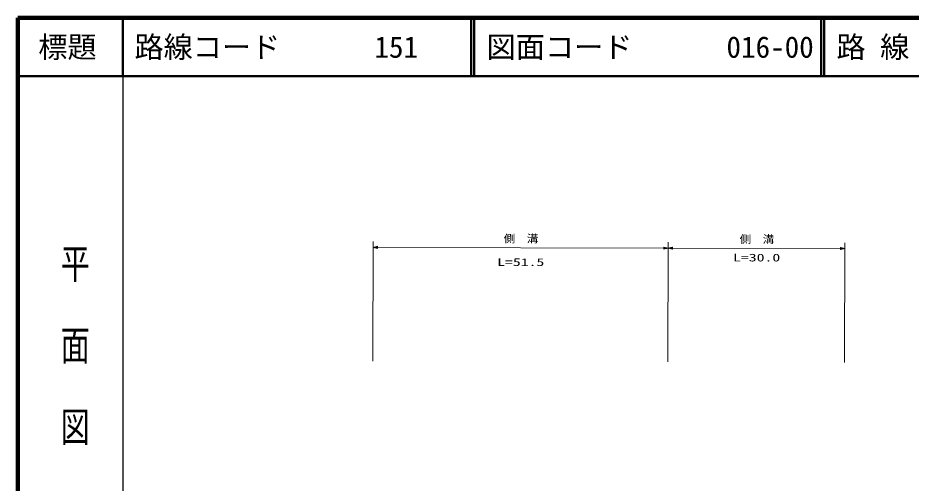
# Model space of a CAD drawing. Units: millimetres, scale not verified. Extents: x 40000 to 680000, y 20000 to 380000.
# Drawn here: x 40000 to 193186, y 300253 to 380000 of the extents above; entities that cross this region are included whole.
import ezdxf
from ezdxf.enums import TextEntityAlignment as Align

# ---------------------------------------------------------------- set-up
doc = ezdxf.new("R2010")
doc.units = ezdxf.units.MM
doc.header["$LTSCALE"] = 1000
for name, color, linetype, lineweight in [('M-STR-HTXT', 7, 'Continuous', 13), ('M-TTL', 2, 'Continuous', 140), ('M-TTL-BAND', 7, 'Continuous', 25), ('M-TTL-LINE', 7, 'Continuous', 50)]:
    doc.layers.add(name, color=color, linetype=linetype, lineweight=lineweight)
doc.layers.add('M-TTL-TXT', color=7, linetype='Continuous')
doc.styles.add('@ＭＳ ゴシック', font='')
doc.styles.add('ＭＳ ゴシック', font='')
doc.styles.get('@ＭＳ ゴシック').set_extended_font_data('@MS Gothic')
doc.styles.get('ＭＳ ゴシック').set_extended_font_data('MS Gothic')

# ---------------------------------------------------------------- blocks, each defined once
blk = doc.blocks.new('BUHIN2131')
at = {"color": 7, "linetype": 'Continuous', "lineweight": 13}
for points in [[(0, 0), (182, -751), (514, -577)], [(71, -136), (442, -562), (210, -684)], [(106, -203), (405, -550), (222, -646)], [(142, -271), (367, -538), (234, -608)], [(177, -337), (329, -526), (246, -570)]]:
    blk.add_lwpolyline(points, close=True, dxfattribs=at)
for points in [[(36, -68), (480, -574), (198, -722), (37, -70)], [(274, -523), (212, -405), (291, -515), (257, -532), (212, -405)]]:
    blk.add_lwpolyline(points, dxfattribs=at)
blk = doc.blocks.new('BUHIN2141')
at = {"color": 7, "linetype": 'Continuous', "lineweight": 13}
for points in [[(0, 0), (-182, 751), (-514, 577)], [(-71, 136), (-442, 562), (-210, 684)], [(-106, 203), (-405, 550), (-222, 646)], [(-142, 271), (-367, 538), (-234, 608)], [(-177, 337), (-329, 526), (-246, 570)]]:
    blk.add_lwpolyline(points, close=True, dxfattribs=at)
for points in [[(-36, 68), (-480, 574), (-198, 722), (-37, 70)], [(-274, 523), (-212, 405), (-291, 515), (-257, 532), (-212, 405)]]:
    blk.add_lwpolyline(points, dxfattribs=at)

msp = doc.modelspace()

# ---------------------------------------------------------------- linework, layer by layer
at = {"layer": 'M-STR-HTXT'}
for p, q in [((100879, 321153), (100931, 341665)), ((100928, 340665), (151499, 340537)), ((151502, 341537), (151450, 321024)), ((151499, 340537), (181836, 340460)), ((181839, 341460), (181787, 320948))]:
    msp.add_line(p, q, dxfattribs=at)
at = {"layer": 'M-TTL'}
for p, q in [((40000, 380000), (40000, 20000)), ((680000, 380000), (40000, 380000))]:
    msp.add_line(p, q, dxfattribs=at)
at = {"layer": 'M-TTL-BAND'}
msp.add_line((58000, 370000), (58000, 20000), dxfattribs=at)
at = {"layer": 'M-TTL-LINE'}
for p, q in [((58000, 380000), (58000, 370000)), ((117750, 380000), (117750, 370000)), ((118250, 380000), (118250, 370000)), ((177750, 380000), (177750, 370000)), ((178250, 380000), (178250, 370000)), ((40000, 370000), (680000, 370000))]:
    msp.add_line(p, q, dxfattribs=at)

# ---------------------------------------------------------------- block references
at = {"layer": 'M-STR-HTXT', "rotation": 62.2118}
for name, p in [('BUHIN2131', (100928, 340665)), ('BUHIN2141', (151499, 340537)), ('BUHIN2131', (151499, 340537)), ('BUHIN2141', (181836, 340460))]:
    msp.add_blockref(name, p, dxfattribs=at)

# ---------------------------------------------------------------- texts
at = {"layer": 'M-STR-HTXT', "style": 'ＭＳ ゴシック'}
for s, width, p in [('側\u3000溝', 1.1, (123315, 341109)), ('側\u3000溝', 1.1, (163769, 341006)), ('L=51.5', 1.5, (122196, 337088)), ('L=30.0', 1.5, (162653, 337868))]:
    msp.add_text(s, height=1320, rotation=359.855, dxfattribs=dict(at, width=width)).set_placement(p, align=Align.BOTTOM_LEFT)
at = {"layer": 'M-TTL-BAND', "style": '@ＭＳ ゴシック', "width": 1.4}
msp.add_text('平  面  図', height=3666, rotation=270, dxfattribs=at).set_placement((49777, 306475), align=Align.MIDDLE_RIGHT)
at = {"layer": 'M-TTL-TXT', "style": 'ＭＳ ゴシック'}
msp.add_text('標題', height=3666, dxfattribs=at).set_placement((48500, 375000), align=Align.MIDDLE_CENTER)
for s, p in [('路線コード', (60000, 375000)), ('図面コード', (120380, 375000)), ('路 線 名', (180380, 375000)), ('151', (101142, 375000)), ('151', (101142, 375000)), ('151', (101142, 375000)), ('016-00', (161521, 375000))]:
    msp.add_text(s, height=3666, dxfattribs=at).set_placement(p, align=Align.MIDDLE_LEFT)

doc.saveas('drawing.dxf')
